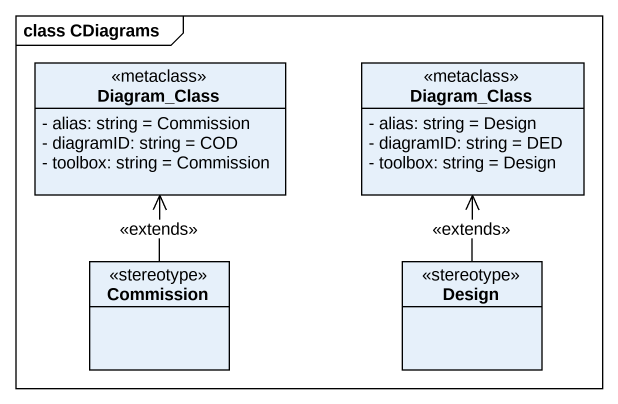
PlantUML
@startuml
mainframe class CDiagrams
hide circle
hide empty members
skinparam classAttributeIconSize 0
class Diagram_Class <<metaclass>> {
  - alias: string = Commission
  - diagramID: string = COD
  - toolbox: string = Commission
}
class "Diagram_Class" as Diagram_Class_2 <<metaclass>> {
  - alias: string = Design
  - diagramID: string = DED
  - toolbox: string = Design
}
class Commission <<stereotype>>
class Design <<stereotype>>
Commission -up-> Diagram_Class : <<extends>>
Design -up-> Diagram_Class_2 : <<extends>>
@enduml
